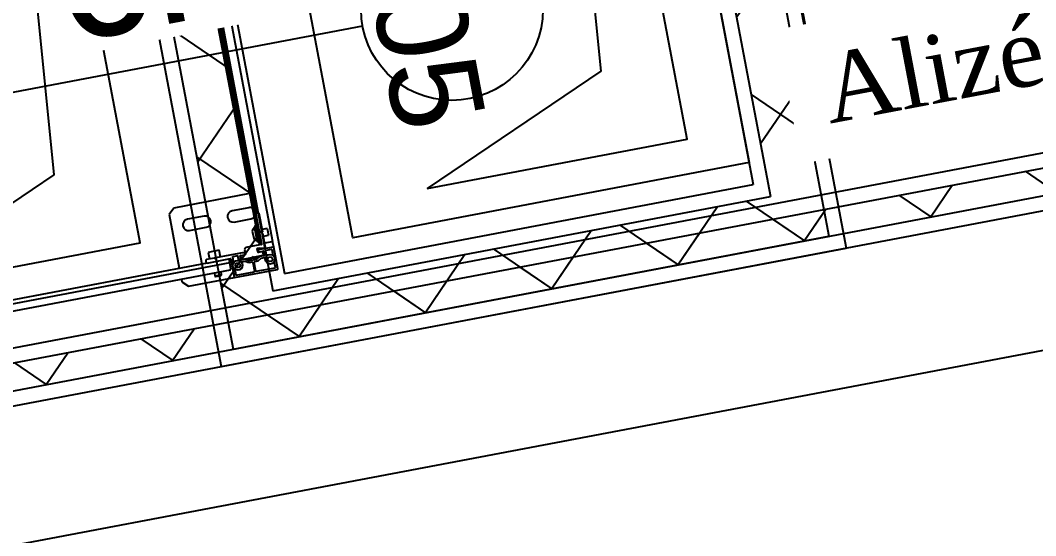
# Model space of a CAD drawing. Header units: centimetres. Extents: x 209280 to 319866, y -365283 to -277503.
# Drawn here: x 225841 to 226734, y -316852 to -316399 of the extents above; entities that cross this region are included whole.
import ezdxf

# ---------------------------------------------------------------- set-up
doc = ezdxf.new("R2010")
doc.units = ezdxf.units.CM
doc.layers.get('0').update_dxf_attribs({"color": 252})
for name, color, linetype in [('3-BAT C-Niveau 1', 252, 'Continuous'), ('prlm-GT', 242, 'Continuous'), ('prlm-MOD', 64, 'Continuous'), ('prlm-VMC', 93, 'Continuous')]:
    doc.layers.add(name, color=color, linetype=linetype)
doc.layers.add('prlm-ELEC-CFO', color=1, linetype='Continuous', lineweight=25)
doc.layers.add('prlm-ZEROPLOT', color=254, linetype='Continuous', plot=False)
doc.styles.add('Helvetica', font='arial.ttf')
doc.styles.add('prlm-elec-cfo', font='comic.ttf', dxfattribs={"height": 12})
doc.styles.add('prlm-vmc', font='pala.ttf', dxfattribs={"height": 14})

# ---------------------------------------------------------------- blocks, each defined once
blk = doc.blocks.new('MTI900_Alu_390')
at = {"layer": 'prlm-MOD', "color": 1, "linetype": 'Continuous'}
for p, q in [((-4.225, 0), (4.225, 0)), ((4.278, 0), (4.225, 0)), ((4.225, -0.07), (4.225, 0)), ((4.472, 0), (4.278, 0)), ((4.475, 0), (4.472, 0)), ((4.475, -0.003), (4.475, 0)), ((3.96, -0.073), (3.96, -0.097)), ((4.13, -0.07), (3.963, -0.07)), ((4.105, -0.025), (4.165, -0.025)), ((4.105, -0.025), (4.105, -0.07)), ((4.135, -0.075), (4.13, -0.07)), ((4.14, -0.07), (4.135, -0.075)), ((4.267, -0.07), (4.14, -0.07)), ((4.165, -0.07), (4.165, -0.025)), ((4.27, -0.0895), (4.27, -0.073)), ((4.275, -0.003), (4.275, -0.137)), ((4.293, -0.021), (4.293, -0.074)), ((4.3467, -0.018), (4.296, -0.018)), ((4.296, -0.077), (4.3306, -0.077)), ((4.353, -0.0864), (4.353, -0.1286)), ((4.355, -0.0385), (4.375, -0.0269)), ((4.355, -0.0615), (4.355, -0.0385)), ((4.375, -0.0731), (4.355, -0.0615)), ((4.375, -0.0269), (4.395, -0.0385)), ((4.395, -0.0615), (4.375, -0.0731)), ((4.395, -0.0385), (4.395, -0.0615)), ((4.454, -0.018), (4.4033, -0.018)), ((4.457, -0.191), (4.457, -0.021)), ((4.475, -0.387), (4.475, -0.003)), ((-4.105, -0.105), (4.105, -0.105)), ((-4.1, -0.12), (4.1, -0.12)), ((-3.96, -0.09), (3.96, -0.09)), ((3.775, -0.12), (3.775, -0.8)), ((3.895, -0.15), (3.895, -0.3)), ((3.963, -0.1), (4.229, -0.1)), ((3.995, -0.3), (3.995, -0.15)), ((4.067, -0.12), (4.067, -0.125)), ((4.067, -0.125), (4.203, -0.125)), ((4.067, -0.125), (4.067, -0.135)), ((4.067, -0.135), (4.203, -0.135)), ((4.105, -0.115), (4.095, -0.125)), ((4.1025, -0.158), (4.1675, -0.158)), ((4.105, -0.1), (4.105, -0.115)), ((4.165, -0.115), (4.105, -0.115)), ((4.165, -0.115), (4.165, -0.1)), ((4.165, -0.105), (4.225, -0.105)), ((4.175, -0.125), (4.165, -0.115)), ((4.17, -0.12), (4.225, -0.12)), ((4.203, -0.125), (4.203, -0.12)), ((4.203, -0.135), (4.203, -0.125)), ((4.225, -0.105), (4.225, -0.1)), ((4.225, -0.105), (4.225, -0.12)), ((4.235, -0.1), (4.235, -0.24)), ((4.26, -0.142), (4.26, -0.1205)), ((4.2602, -0.1195), (4.2698, -0.0905)), ((4.292, -0.145), (4.263, -0.145)), ((4.278, -0.14), (4.292, -0.14)), ((4.295, -0.137), (4.295, -0.098)), ((4.295, -0.137), (4.295, -0.142)), ((4.298, -0.095), (4.332, -0.095)), ((4.327, -0.1), (4.298, -0.1)), ((4.33, -0.195), (4.33, -0.103)), ((4.3377, -0.16), (4.33, -0.16)), ((4.33, -0.1677), (4.3421, -0.1677)), ((4.335, -0.098), (4.335, -0.1341)), ((4.3355, -0.1358), (4.3545, -0.1642)), ((4.3377, -0.16), (4.3377, -0.24)), ((4.355, -0.19), (4.3377, -0.16)), ((4.3535, -0.1303), (4.3725, -0.1588)), ((4.355, -0.1659), (4.355, -0.2341)), ((4.373, -0.1605), (4.373, -0.191)), ((4.235, -0.24), (4.25, -0.255)), ((4.25, -0.255), (4.292, -0.255)), ((4.275, -0.263), (4.275, -0.52)), ((4.292, -0.26), (4.278, -0.26)), ((4.295, -0.258), (4.295, -0.263)), ((4.295, -0.302), (4.295, -0.263)), ((4.33, -0.195), (4.325, -0.2)), ((4.325, -0.2), (4.33, -0.205)), ((4.33, -0.297), (4.33, -0.205)), ((4.33, -0.2323), (4.3421, -0.2323)), ((4.33, -0.24), (4.3377, -0.24)), ((4.3545, -0.2358), (4.335, -0.265)), ((4.335, -0.265), (4.335, -0.302)), ((4.3377, -0.24), (4.355, -0.21)), ((4.373, -0.2404), (4.3535, -0.2697)), ((4.373, -0.209), (4.373, -0.2404)), ((4.454, -0.194), (4.376, -0.194)), ((4.376, -0.206), (4.454, -0.206)), ((4.457, -0.369), (4.457, -0.209)), ((4.293, -0.326), (4.293, -0.369)), ((4.328, -0.323), (4.296, -0.323)), ((4.298, -0.3), (4.327, -0.3)), ((4.332, -0.305), (4.298, -0.305)), ((4.353, -0.2714), (4.353, -0.3036)), ((4.355, -0.3285), (4.375, -0.3169)), ((4.355, -0.3515), (4.355, -0.3285)), ((4.375, -0.3631), (4.355, -0.3515)), ((4.375, -0.3169), (4.395, -0.3285)), ((4.395, -0.3515), (4.375, -0.3631)), ((4.395, -0.3285), (4.395, -0.3515)), ((4.296, -0.372), (4.3467, -0.372)), ((4.305, -0.6), (4.305, -0.393)), ((4.34, -0.405), (4.305, -0.405)), ((4.308, -0.39), (4.472, -0.39)), ((4.34, -0.405), (4.34, -3.475)), ((4.395, -0.405), (4.34, -0.405)), ((4.405, -0.415), (4.395, -0.405)), ((4.4033, -0.372), (4.454, -0.372)), ((4.405, -0.415), (4.405, -3.465)), ((4.475, -0.8), (4.475, -0.387)), ((4.215, -0.475), (4.215, -0.575)), ((4.275, -0.475), (4.215, -0.475)), ((4.275, -0.52), (4.2779, -0.5229)), ((4.275, -0.52), (4.275, -0.53)), ((4.2779, -0.5271), (4.275, -0.53)), ((4.275, -0.53), (4.275, -0.6)), ((4.43, -0.495), (4.405, -0.495)), ((4.43, -0.495), (4.43, -0.555)), ((4.435, -0.5), (4.43, -0.495)), ((4.435, -0.55), (4.435, -0.5)), ((3.895, -0.55), (3.895, -0.7)), ((3.995, -0.7), (3.995, -0.55)), ((4.215, -0.575), (4.275, -0.575)), ((4.285, -0.61), (4.295, -0.61)), ((4.305, -0.6), (4.305, -3.277)), ((4.405, -0.555), (4.43, -0.555)), ((4.43, -0.555), (4.435, -0.55)), ((3.775, -0.8), (3.825, -0.85)), ((4.425, -0.85), (4.475, -0.8)), ((3.825, -0.85), (4.305, -0.85)), ((4.405, -0.85), (4.425, -0.85))]:
    blk.add_line(p, q, dxfattribs=at)
for centre in [(4.375, -0.05), (4.375, -0.34)]:
    blk.add_circle(centre, 0.0425, dxfattribs=at)
for centre, radius, start, end in [((4.278, -0.003), 0.003, 90, 180), ((4.472, -0.003), 0.003, 0, 90), ((3.963, -0.073), 0.003, 90, 180), ((4.267, -0.073), 0.003, 0, 90), ((4.296, -0.021), 0.003, 90, 180), ((4.296, -0.074), 0.003, 180, 270), ((4.3306, -0.067), 0.01, 270, 326.3475), ((4.3467, -0.021), 0.003, 84.51824, 90), ((4.4033, -0.021), 0.003, 90, 95.48179), ((4.454, -0.021), 0.003, 0, 90), ((3.945, -0.15), 0.05, 143.1301, 180), ((3.963, -0.097), 0.003, 180, 270), ((3.945, -0.15), 0.05, 0, 36.8699), ((4.1025, -0.138), 0.02, 171.37307, 270), ((4.1025, -0.133), 0.02, 185.73917, 187.18076), ((4.1675, -0.138), 0.02, 270, 8.62693), ((4.1675, -0.133), 0.02, 352.81924, 354.26083), ((4.232, -0.1), 0.003, 0, 180), ((4.263, -0.1205), 0.003, 161.56505, 180), ((4.263, -0.142), 0.003, 180, 270), ((4.267, -0.0895), 0.003, 341.56505, 0), ((4.278, -0.137), 0.003, 180, 270), ((4.292, -0.137), 0.003, 270, 0), ((4.292, -0.142), 0.003, 270, 0), ((4.298, -0.098), 0.003, 90, 180), ((4.298, -0.103), 0.003, 90, 180), ((4.327, -0.103), 0.003, 0, 90), ((4.332, -0.098), 0.003, 0, 90), ((4.338, -0.1341), 0.003, 180, 213.69007), ((4.356, -0.1286), 0.003, 180, 213.69007), ((4.352, -0.1659), 0.003, 0, 33.69007), ((4.37, -0.1605), 0.003, 0, 33.69007), ((4.278, -0.263), 0.003, 90, 180), ((4.292, -0.258), 0.003, 0, 90), ((4.292, -0.263), 0.003, 0, 90), ((4.352, -0.2341), 0.003, 326.30993, 0), ((4.376, -0.191), 0.003, 180, 270), ((4.376, -0.209), 0.003, 90, 180), ((4.454, -0.191), 0.003, 270, 0), ((4.454, -0.209), 0.003, 0, 90), ((3.945, -0.3), 0.05, 180, 0), ((4.296, -0.326), 0.003, 90, 180), ((4.298, -0.297), 0.003, 180, 270), ((4.298, -0.302), 0.003, 180, 270), ((4.327, -0.297), 0.003, 270, 0), ((4.328, -0.333), 0.01, 46.14901, 90), ((4.332, -0.302), 0.003, 270, 0), ((4.356, -0.2714), 0.003, 146.30993, 180), ((4.296, -0.369), 0.003, 180, 270), ((4.308, -0.393), 0.003, 90, 180), ((4.3467, -0.369), 0.003, 270, 275.48176), ((4.4033, -0.369), 0.003, 264.51819, 270), ((4.454, -0.369), 0.003, 270, 0), ((4.472, -0.387), 0.003, 270, 0), ((3.945, -0.55), 0.05, 0, 180), ((4.2758, -0.525), 0.003, 315, 45), ((4.285, -0.6), 0.01, 180, 270), ((4.295, -0.6), 0.01, 270, 0), ((3.945, -0.7), 0.05, 180, 0)]:
    blk.add_arc(centre, radius, start, end, dxfattribs=at)
blk = doc.blocks.new('Evier 01 100x60')
at = {"linetype": 'Continuous', "flags": 128}
blk.add_lwpolyline([(-10, 0), (110, 0), (110, -60), (-10, -60)], close=True, dxfattribs=at)

msp = doc.modelspace()

# ---------------------------------------------------------------- hatches: boundary and pattern name
at = {"linetype": 'Continuous'}
h = msp.add_hatch(dxfattribs=at)
h.set_pattern_fill('02_ISOLANT', color=256, scale=10, angle=-79.276405, style=0, pattern_type=2)
h.set_pattern_definition([(325.723595, (88960.93, 134700.79), (45.054865, 66.106423), []), (55.723595, (88960.93, 134700.79), (66.106423, -45.054865), [])])
h.paths.add_polyline_path([(226361.906, -315582.347), (226326.862, -315633.766), (226501.024, -316553.42), (226552.443, -316588.464)])
h = msp.add_hatch(dxfattribs=at)
h.set_pattern_fill('02_ISOLANT', color=256, scale=10, angle=-79.276405, style=0, pattern_type=2)
h.set_pattern_definition([(325.723595, (88960.93, 134700.79), (45.054865, 66.106423), []), (55.723595, (88960.93, 134700.79), (66.106423, -45.054865), [])])
h.paths.add_polyline_path([(225897.006, -315758.936), (225853.775, -315767.123), (226028.123, -316687.759), (226063.168, -316636.34)])
h = msp.add_hatch(dxfattribs=at)
h.set_pattern_fill('02_ISOLANT', color=256, scale=10, angle=10.723595, style=0, pattern_type=2)
h.set_pattern_definition([(55.723595, (88960.93, 134700.79), (-66.106423, 45.054865), []), (145.723595, (88960.93, 134700.79), (45.054865, 66.106423), [])])
h.paths.add_polyline_path([(224255.843, -316998.964), (224260.309, -317022.545), (227203.865, -316465.099), (227199.399, -316441.518)])
h = msp.add_hatch(dxfattribs=at)
h.set_pattern_fill('02_ISOLANT', color=256, scale=10, angle=10.723595, style=0, pattern_type=2)
h.set_pattern_definition([(55.723595, (88960.93, 134700.79), (-66.106423, 45.054865), []), (145.723595, (88960.93, 134700.79), (45.054865, 66.106423), [])])
h.paths.add_polyline_path([(226063.168, -316636.34), (226028.123, -316687.759), (226552.443, -316588.464), (226501.024, -316553.42)])

# ---------------------------------------------------------------- linework, layer by layer
for p, q in [((226372.26, -315567.155), (226567.635, -316598.818)), ((226361.906, -315582.347), (226552.443, -316588.464)), ((226361.906, -315582.347), (226552.443, -316588.464)), ((226326.862, -315633.766), (226501.024, -316553.42)), ((226326.862, -315633.766), (226501.024, -316553.42)), ((225897.006, -315758.936), (226063.168, -316636.34)), ((225897.006, -315758.936), (226063.168, -316636.34)), ((225909.779, -315756.517), (226073.522, -316621.148)), ((225853.775, -315767.123), (226028.123, -316687.759)), ((225853.775, -315767.123), (226028.123, -316687.759)), ((224253.424, -316986.191), (227196.98, -316428.745)), ((224255.843, -316998.964), (227199.399, -316441.518)), ((224255.843, -316998.964), (227199.399, -316441.518)), ((224260.309, -317022.545), (227203.865, -316465.099)), ((224260.309, -317022.545), (227203.865, -316465.099)), ((226073.522, -316621.148), (226485.832, -316543.066)), ((226063.168, -316636.34), (226501.024, -316553.42)), ((226063.168, -316636.34), (226501.024, -316553.42)), ((226028.123, -316687.759), (226552.443, -316588.464)), ((226028.123, -316687.759), (226552.443, -316588.464))]:
    msp.add_line(p, q, dxfattribs=at)
at = {"linetype": 'Continuous', "lineweight": 25}
for p, q in [((226372.26, -315567.155), (226567.635, -316598.818)), ((226316.508, -315648.958), (226485.832, -316543.066)), ((225909.779, -315756.517), (226073.522, -316621.148)), ((225841.002, -315769.542), (226017.769, -316702.951)), ((224253.424, -316986.191), (227196.98, -316428.745)), ((224262.728, -317035.318), (227206.284, -316477.872)), ((226073.522, -316621.148), (226485.832, -316543.066)), ((226017.769, -316702.951), (226567.635, -316598.818))]:
    msp.add_line(p, q, dxfattribs=at)
at = {"linetype": 'Continuous', "flags": 128}
for points in [[(226198.879, -316546.52), (226427.546, -316503.215), (226279.626, -315722.136), (226351.602, -316443.3)], [(225717.649, -316637.666), (225946.316, -316594.361), (225798.396, -315813.282), (225870.372, -316534.446)]]:
    msp.add_lwpolyline(points, close=True, dxfattribs=at)
at = {"layer": 'prlm-ELEC-CFO', "lineweight": 13}
msp.add_spline([(227123.767, -316578.799), (227521.906, -316257.689), (227194.44, -315740.99), (226587.543, -315864.86)], degree=3, dxfattribs=at)
at = {"layer": 'prlm-GT', "ltscale": 50}
msp.add_lwpolyline([(225969.824, -315725.127), (226318.481, -315659.099), (226482.224, -316523.731), (226133.567, -316589.759)], close=True, dxfattribs=at)
at = {"layer": 'prlm-VMC'}
msp.add_lwpolyline([(226142.144, -316403.841), (225442.998, -316536.244)], dxfattribs=at)
msp.add_circle((226220.747, -316388.956), 80, dxfattribs=at)
at = {"layer": 'prlm-ZEROPLOT'}
msp.add_lwpolyline([(221857.928, -314360.778), (228827.572, -313040.877), (229422.236, -316180.958), (222452.592, -317500.86)], close=True, dxfattribs=at)

# ---------------------------------------------------------------- block references
at = {"xscale": -10, "yscale": 10, "zscale": 10, "rotation": 100.7271894877604}
msp.add_blockref('Evier 01 100x60', (226345.083, -315419.636), dxfattribs=at)
at = {"layer": 'prlm-MOD', "xscale": 99.99999999999969, "yscale": 99.99999999999969, "zscale": 99.99999999999969, "rotation": 280.7234860716236}
msp.add_blockref('MTI900_Alu_390', (225984.313, -316177.837), dxfattribs=at)

# ---------------------------------------------------------------- texts
at = {"layer": '3-BAT C-Niveau 1', "insert": (226193.664, -316180.06), "char_height": 80, "attachment_point": 1, "rotation": 280.723595, "line_spacing_factor": 0.25, "style": 'Helvetica'}
msp.add_mtext('GT 05', dxfattribs=at)

# ---------------------------------------------------------------- next in the draw order: texts
at = {"layer": 'prlm-ELEC-CFO', "lineweight": 20, "insert": (225954.458, -316344.813), "char_height": 120, "attachment_point": 5, "rotation": 10.723601, "line_spacing_factor": 0.8, "style": 'prlm-elec-cfo', "bg_fill": 3, "box_fill_scale": 1.1, "bg_fill_color": 256, "bg_fill_transparency": 0}
msp.add_mtext('ch', dxfattribs=at)
at = {"layer": 'prlm-VMC', "ltscale": 25, "insert": (226834.542, -316406.146), "char_height": 60, "width": 586.14744, "attachment_point": 5, "rotation": 10.723601, "line_spacing_factor": 0.8, "style": 'prlm-vmc', "bg_fill": 2}
msp.add_mtext('Alizé H 6/40/90', dxfattribs=at)

# ---------------------------------------------------------------- next in the draw order: linework, layer by layer
at = {"layer": 'prlm-ELEC-CFO', "lineweight": 13}
msp.add_spline([(224156.549, -315952.338), (224503.091, -316308.299), (225252.718, -316218.219), (225127.88, -314884.283), (225511.473, -314548.232), (225987.389, -314362.319)], degree=3, dxfattribs=at)

doc.saveas('drawing.dxf')
